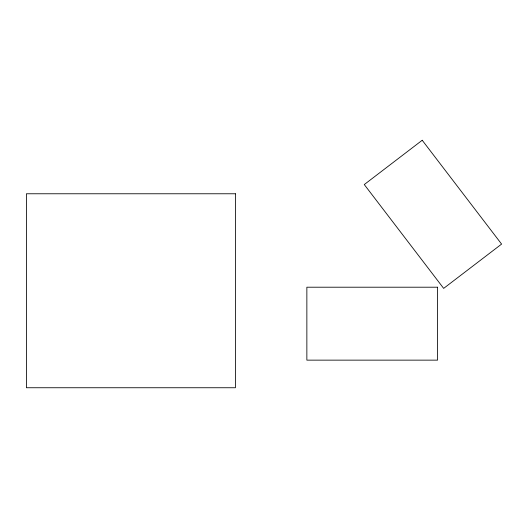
<?xml version="1.0" encoding="UTF-8"?>
<svg xmlns="http://www.w3.org/2000/svg" width="528" height="528" viewBox="0 0 528 528"><rect width="100%" height="100%" fill="white"/><g stroke="black" fill="none" stroke-linecap="round" stroke-linejoin="round"><path stroke-width="0.79" d="M422.215 140.257L364.274 184.556L443.659 288.387L501.6 244.088L422.215 140.257M235.435 193.769L26.4 193.769L26.4 387.743L235.435 387.743L235.435 193.769M437.56 287.206L306.86 287.206L306.86 360.142L437.56 360.142L437.56 287.206"/></g></svg>
